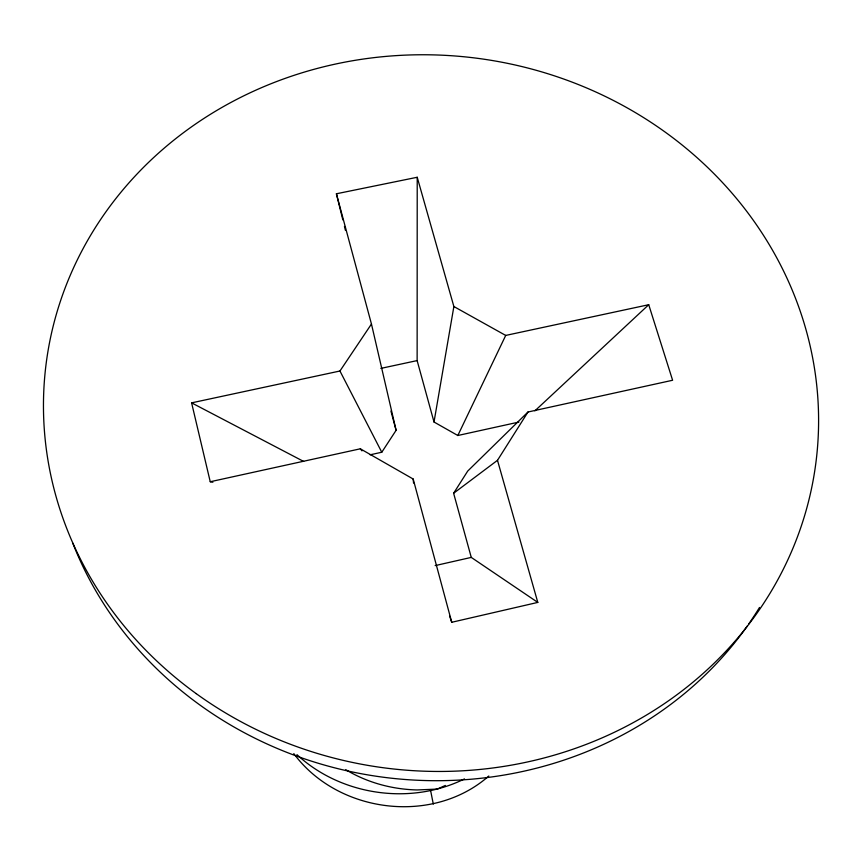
<?xml version="1.0" encoding="UTF-8"?>
<svg xmlns="http://www.w3.org/2000/svg" width="862" height="862" viewBox="0 0 862 862"><rect width="100%" height="100%" fill="white"/><g stroke="black" fill="none" stroke-linecap="round" stroke-linejoin="round"><path stroke-width="1.29" d="M518.892 422.068L457.83 435.504L434.017 422.014L417.133 360.596L417.219 177.27L336.406 193.778L342.839 219.885M434.017 422.014L453.875 306.527L417.219 177.27M457.83 435.504L505.714 335.426L648.73 304.717L672.608 380.261L527.986 412.004L467.721 471.061L453.617 493.258L471.266 557.402L537.791 602.409L451.742 622.278L449.619 616.05M453.617 493.258L497.493 460.308L527.986 412.004M370.121 454.802L381.78 452.238L396.1 430.31L371.457 324.026L336.406 193.778M212.882 482.235L210.242 481.739L191.601 402.856L339.951 371.005L371.457 324.026M534.893 410.862L648.73 304.717M488.797 776.026C432.681 825.451 337.807 813.178 293.802 753.593M464.489 778.903C410.538 805.593 341.126 795.637 296.97 754.649M445.342 785.454L437.206 789.096L417.154 789.948C392.135 789.376 367.158 782.61 345.727 769.647M435.159 565.601L471.266 557.402M210.242 481.739L360.327 448.8L413.178 479.024L451.742 622.278M380.842 368.397L417.133 360.596M191.601 402.856L303.661 461.45M453.875 306.527L505.714 335.426M360.327 448.8L361.954 450.869M339.951 371.005L381.78 452.238M497.493 460.308L537.791 602.409M390.928 411.055L396.1 430.31M344.455 226.415L345.414 230.326M430.45 789.711L433.295 804.095M413.178 479.024L413.555 483.043M759.497 607.484A379.646 351.071 7.4 0 1 748.733 623.948M747.225 626.103A379.646 351.071 7.4 0 1 386.499 777.632A379.646 351.071 7.4 0 1 72.796 543.168M196.202 693.63A388.051 357.827 7.4 0 0 815.463 465.954A388.051 357.827 7.4 0 0 281.421 79.735A388.051 357.827 7.4 0 0 196.202 693.63"/></g></svg>
